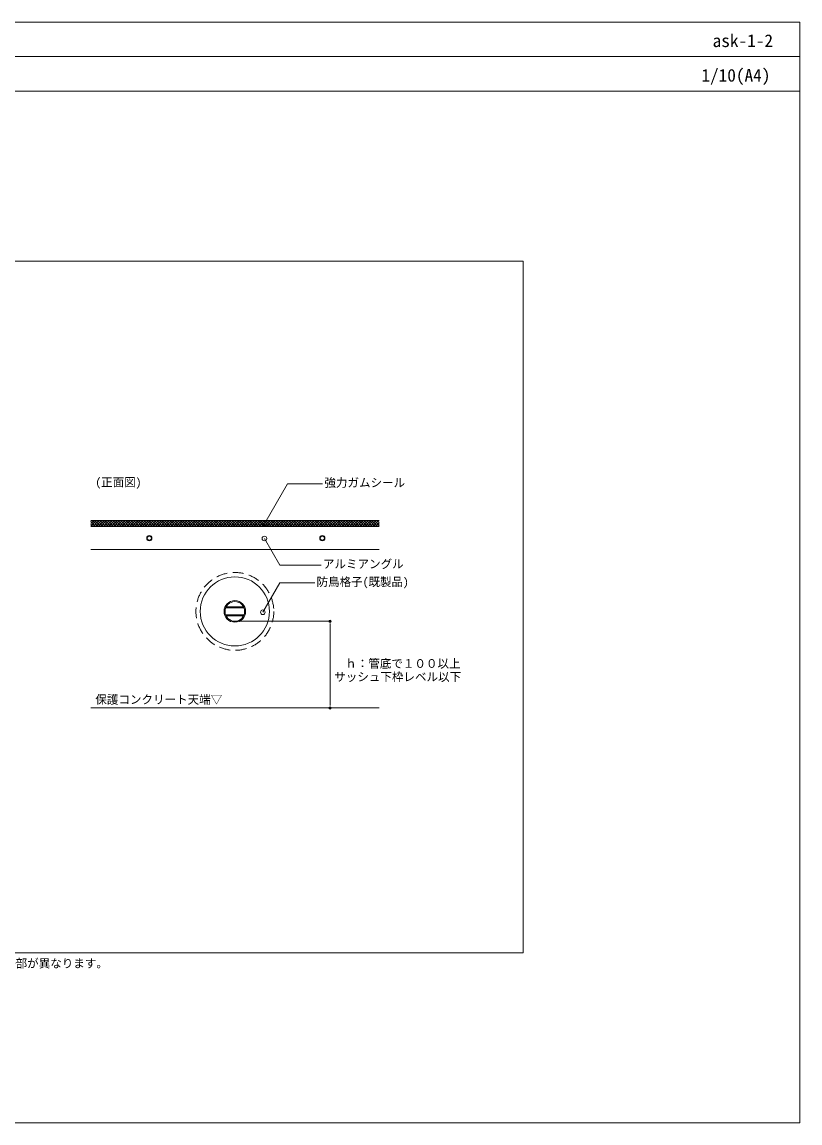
# Model space of a CAD drawing. Units: millimetres, scale not verified. Extents: x -1380 to 1380, y -955 to 955.
# Drawn here: x 31 to 1380, y -955 to 955 of the extents above; entities that cross this region are included whole.
import ezdxf
from ezdxf.enums import TextEntityAlignment as Align

# ---------------------------------------------------------------- set-up
doc = ezdxf.new("R2010")
doc.units = ezdxf.units.MM
doc.header["$LTSCALE"] = 3
doc.linetypes.add('USER2', pattern=[9.525, 6.35, -3.175])
for name, color, linetype, lineweight in [('0-0_0', 7, 'Continuous', 9), ('0-1_HATCH', 9, 'Continuous', 18), ('0-3_KUTAI', 3, 'Continuous', 18), ('0-4_BOUSUI', 1, 'Continuous', 18), ('0-5_MOJI', 7, 'Continuous', 18), ('0-6_sunpo', 7, 'Continuous', 18), ('0-7_KANAMONO_SCREW', 4, 'Continuous', 18), ('0-9_KANAMONO', 4, 'Continuous', 18), ('0-C_WAKU', 7, 'Continuous', 18)]:
    doc.layers.add(name, color=color, linetype=linetype, lineweight=lineweight)
doc.styles.add('ＭＳ ゴシック', font='')
doc.styles.get('ＭＳ ゴシック').set_extended_font_data('MS Gothic')

# ---------------------------------------------------------------- blocks, each defined once
blk = doc.blocks.new('_DOT')
at = {"layer": '0-0_0'}
for p, q in [((-0.5, 0), (-1, 0)), ((0.25, 0), (-0.25, 0))]:
    blk.add_line(p, q, dxfattribs=at)
blk.add_circle((0, 0), 0.25, dxfattribs=at)

msp = doc.modelspace()

# ---------------------------------------------------------------- linework, layer by layer
at = {"layer": '0-0_0', "lineweight": 18}
msp.add_line((-1379.957, 895.031), (1380.043, 895.031), dxfattribs=at)
msp.add_lwpolyline([(-899.957, -659.969), (900.043, -659.969), (900.043, 540.031), (-899.957, 540.031)], close=True, dxfattribs=at)
at = {"layer": '0-1_HATCH'}
for p, q in [((150.043, 89.322), (150.752, 90.031)), ((150.043, 84.832), (155.242, 90.031)), ((150.043, 80.342), (159.732, 90.031)), ((158.424, 80.031), (150.043, 88.412)), ((153.934, 80.031), (150.043, 83.922)), ((162.915, 80.031), (152.915, 90.031)), ((154.222, 80.031), (164.222, 90.031)), ((167.405, 80.031), (157.405, 90.031)), ((158.712, 80.031), (168.712, 90.031)), ((171.895, 80.031), (161.895, 90.031)), ((163.203, 80.031), (173.203, 90.031)), ((176.385, 80.031), (166.385, 90.031)), ((167.693, 80.031), (177.693, 90.031)), ((180.875, 80.031), (170.875, 90.031)), ((172.183, 80.031), (182.183, 90.031)), ((185.365, 80.031), (175.365, 90.031)), ((176.673, 80.031), (186.673, 90.031)), ((189.855, 80.031), (179.855, 90.031)), ((181.163, 80.031), (191.163, 90.031)), ((194.345, 80.031), (184.345, 90.031)), ((185.653, 80.031), (195.653, 90.031)), ((198.836, 80.031), (188.836, 90.031)), ((190.143, 80.031), (200.143, 90.031)), ((203.326, 80.031), (193.326, 90.031)), ((194.633, 80.031), (204.633, 90.031)), ((207.816, 80.031), (197.816, 90.031)), ((199.124, 80.031), (209.124, 90.031)), ((212.306, 80.031), (202.306, 90.031)), ((203.614, 80.031), (213.614, 90.031)), ((216.796, 80.031), (206.796, 90.031)), ((208.104, 80.031), (218.104, 90.031)), ((221.286, 80.031), (211.286, 90.031)), ((212.594, 80.031), (222.594, 90.031)), ((225.776, 80.031), (215.776, 90.031)), ((217.084, 80.031), (227.084, 90.031)), ((230.266, 80.031), (220.266, 90.031)), ((221.574, 80.031), (231.574, 90.031)), ((234.757, 80.031), (224.757, 90.031)), ((226.064, 80.031), (236.064, 90.031)), ((239.247, 80.031), (229.247, 90.031)), ((230.554, 80.031), (240.554, 90.031)), ((243.737, 80.031), (233.737, 90.031)), ((235.045, 80.031), (245.045, 90.031)), ((248.227, 80.031), (238.227, 90.031)), ((239.535, 80.031), (249.535, 90.031)), ((252.717, 80.031), (242.717, 90.031)), ((244.025, 80.031), (254.025, 90.031)), ((257.207, 80.031), (247.207, 90.031)), ((248.515, 80.031), (258.515, 90.031)), ((261.697, 80.031), (251.697, 90.031)), ((253.005, 80.031), (263.005, 90.031)), ((266.188, 80.031), (256.188, 90.031)), ((257.495, 80.031), (267.495, 90.031)), ((270.678, 80.031), (260.678, 90.031)), ((261.985, 80.031), (271.985, 90.031)), ((275.168, 80.031), (265.168, 90.031)), ((266.476, 80.031), (276.476, 90.031)), ((279.658, 80.031), (269.658, 90.031)), ((270.966, 80.031), (280.966, 90.031)), ((284.148, 80.031), (274.148, 90.031)), ((275.456, 80.031), (285.456, 90.031)), ((288.638, 80.031), (278.638, 90.031)), ((279.946, 80.031), (289.946, 90.031)), ((293.128, 80.031), (283.128, 90.031)), ((284.436, 80.031), (294.436, 90.031)), ((297.618, 80.031), (287.618, 90.031)), ((288.926, 80.031), (298.926, 90.031)), ((302.109, 80.031), (292.109, 90.031)), ((293.416, 80.031), (303.416, 90.031)), ((306.599, 80.031), (296.599, 90.031)), ((297.906, 80.031), (307.906, 90.031)), ((311.089, 80.031), (301.089, 90.031)), ((302.397, 80.031), (312.397, 90.031)), ((315.579, 80.031), (305.579, 90.031)), ((306.887, 80.031), (316.887, 90.031)), ((320.069, 80.031), (310.069, 90.031)), ((311.377, 80.031), (321.377, 90.031)), ((324.559, 80.031), (314.559, 90.031)), ((315.867, 80.031), (325.867, 90.031)), ((329.049, 80.031), (319.049, 90.031)), ((320.357, 80.031), (330.357, 90.031)), ((333.539, 80.031), (323.539, 90.031)), ((324.847, 80.031), (334.847, 90.031)), ((338.03, 80.031), (328.03, 90.031)), ((329.337, 80.031), (339.337, 90.031)), ((342.52, 80.031), (332.52, 90.031)), ((333.827, 80.031), (343.827, 90.031)), ((347.01, 80.031), (337.01, 90.031)), ((338.318, 80.031), (348.318, 90.031)), ((351.5, 80.031), (341.5, 90.031)), ((342.808, 80.031), (352.808, 90.031)), ((355.99, 80.031), (345.99, 90.031)), ((347.298, 80.031), (357.298, 90.031)), ((360.48, 80.031), (350.48, 90.031)), ((351.788, 80.031), (361.788, 90.031)), ((364.97, 80.031), (354.97, 90.031)), ((356.278, 80.031), (366.278, 90.031)), ((369.46, 80.031), (359.46, 90.031)), ((360.768, 80.031), (370.768, 90.031)), ((373.951, 80.031), (363.951, 90.031)), ((365.258, 80.031), (375.258, 90.031)), ((378.441, 80.031), (368.441, 90.031)), ((369.748, 80.031), (379.748, 90.031)), ((382.931, 80.031), (372.931, 90.031)), ((374.239, 80.031), (384.239, 90.031)), ((387.421, 80.031), (377.421, 90.031)), ((378.729, 80.031), (388.729, 90.031)), ((391.911, 80.031), (381.911, 90.031)), ((383.219, 80.031), (393.219, 90.031)), ((396.401, 80.031), (386.401, 90.031)), ((387.709, 80.031), (397.709, 90.031)), ((400.891, 80.031), (390.891, 90.031)), ((392.199, 80.031), (402.199, 90.031)), ((405.381, 80.031), (395.381, 90.031)), ((396.689, 80.031), (406.689, 90.031)), ((409.872, 80.031), (399.872, 90.031)), ((401.179, 80.031), (411.179, 90.031)), ((414.362, 80.031), (404.362, 90.031)), ((405.669, 80.031), (415.669, 90.031)), ((418.852, 80.031), (408.852, 90.031)), ((410.16, 80.031), (420.16, 90.031)), ((423.342, 80.031), (413.342, 90.031)), ((414.65, 80.031), (424.65, 90.031)), ((427.832, 80.031), (417.832, 90.031)), ((419.14, 80.031), (429.14, 90.031)), ((432.322, 80.031), (422.322, 90.031)), ((423.63, 80.031), (433.63, 90.031)), ((436.812, 80.031), (426.812, 90.031)), ((428.12, 80.031), (438.12, 90.031)), ((441.303, 80.031), (431.303, 90.031)), ((432.61, 80.031), (442.61, 90.031)), ((445.793, 80.031), (435.793, 90.031)), ((437.1, 80.031), (447.1, 90.031)), ((450.283, 80.031), (440.283, 90.031)), ((441.591, 80.031), (451.591, 90.031)), ((454.773, 80.031), (444.773, 90.031)), ((446.081, 80.031), (456.081, 90.031)), ((459.263, 80.031), (449.263, 90.031)), ((450.571, 80.031), (460.571, 90.031)), ((463.753, 80.031), (453.753, 90.031)), ((455.061, 80.031), (465.061, 90.031)), ((468.243, 80.031), (458.243, 90.031)), ((459.551, 80.031), (469.551, 90.031)), ((472.733, 80.031), (462.733, 90.031)), ((464.041, 80.031), (474.041, 90.031)), ((477.224, 80.031), (467.224, 90.031)), ((468.531, 80.031), (478.531, 90.031)), ((481.714, 80.031), (471.714, 90.031)), ((473.021, 80.031), (483.021, 90.031)), ((486.204, 80.031), (476.204, 90.031)), ((477.512, 80.031), (487.512, 90.031)), ((490.694, 80.031), (480.694, 90.031)), ((482.002, 80.031), (492.002, 90.031)), ((495.184, 80.031), (485.184, 90.031)), ((486.492, 80.031), (496.492, 90.031)), ((499.674, 80.031), (489.674, 90.031)), ((490.982, 80.031), (500.982, 90.031)), ((504.164, 80.031), (494.164, 90.031)), ((495.472, 80.031), (505.472, 90.031)), ((508.654, 80.031), (498.654, 90.031)), ((499.962, 80.031), (509.962, 90.031)), ((513.145, 80.031), (503.145, 90.031)), ((504.452, 80.031), (514.452, 90.031)), ((517.635, 80.031), (507.635, 90.031)), ((508.942, 80.031), (518.942, 90.031)), ((522.125, 80.031), (512.125, 90.031)), ((513.433, 80.031), (523.433, 90.031)), ((526.615, 80.031), (516.615, 90.031)), ((517.923, 80.031), (527.923, 90.031)), ((531.105, 80.031), (521.105, 90.031)), ((522.413, 80.031), (532.413, 90.031)), ((535.595, 80.031), (525.595, 90.031)), ((526.903, 80.031), (536.903, 90.031)), ((540.085, 80.031), (530.085, 90.031)), ((531.393, 80.031), (541.393, 90.031)), ((544.575, 80.031), (534.575, 90.031)), ((535.883, 80.031), (545.883, 90.031)), ((549.066, 80.031), (539.066, 90.031)), ((540.373, 80.031), (550.373, 90.031)), ((553.556, 80.031), (543.556, 90.031)), ((544.863, 80.031), (554.863, 90.031)), ((558.046, 80.031), (548.046, 90.031)), ((549.354, 80.031), (559.354, 90.031)), ((562.536, 80.031), (552.536, 90.031)), ((553.844, 80.031), (563.844, 90.031)), ((567.026, 80.031), (557.026, 90.031)), ((558.334, 80.031), (568.334, 90.031)), ((571.516, 80.031), (561.516, 90.031)), ((562.824, 80.031), (572.824, 90.031)), ((576.006, 80.031), (566.006, 90.031)), ((567.314, 80.031), (577.314, 90.031)), ((580.496, 80.031), (570.496, 90.031)), ((571.804, 80.031), (581.804, 90.031)), ((584.987, 80.031), (574.987, 90.031)), ((576.294, 80.031), (586.294, 90.031)), ((589.477, 80.031), (579.477, 90.031)), ((580.784, 80.031), (590.784, 90.031)), ((593.967, 80.031), (583.967, 90.031)), ((585.275, 80.031), (595.275, 90.031)), ((598.457, 80.031), (588.457, 90.031)), ((589.765, 80.031), (599.765, 90.031)), ((602.947, 80.031), (592.947, 90.031)), ((594.255, 80.031), (604.255, 90.031)), ((607.437, 80.031), (597.437, 90.031)), ((598.745, 80.031), (608.745, 90.031)), ((611.927, 80.031), (601.927, 90.031)), ((603.235, 80.031), (613.235, 90.031)), ((616.417, 80.031), (606.417, 90.031)), ((607.725, 80.031), (617.725, 90.031)), ((620.908, 80.031), (610.908, 90.031)), ((612.215, 80.031), (622.215, 90.031)), ((625.398, 80.031), (615.398, 90.031)), ((616.706, 80.031), (626.706, 90.031)), ((629.888, 80.031), (619.888, 90.031)), ((621.196, 80.031), (631.196, 90.031)), ((634.378, 80.031), (624.378, 90.031)), ((625.686, 80.031), (635.686, 90.031)), ((638.868, 80.031), (628.868, 90.031)), ((630.176, 80.031), (640.176, 90.031)), ((643.358, 80.031), (633.358, 90.031)), ((634.666, 80.031), (644.666, 90.031)), ((647.848, 80.031), (637.848, 90.031)), ((639.156, 80.031), (649.156, 90.031)), ((650.043, 82.326), (642.339, 90.031)), ((643.646, 80.031), (650.043, 86.428)), ((650.043, 86.816), (646.829, 90.031)), ((648.136, 80.031), (650.043, 81.938))]:
    msp.add_line(p, q, dxfattribs=at)
at = {"layer": '0-3_KUTAI'}
msp.add_line((150.043, -234.969), (650.043, -234.969), dxfattribs=at)
at = {"layer": '0-4_BOUSUI'}
for p, q in [((150.043, 90.031), (650.043, 90.031)), ((150.043, 80.031), (650.043, 80.031))]:
    msp.add_line(p, q, dxfattribs=at)
at = {"layer": '0-5_MOJI'}
for points in [[(552.292, 154.038), (491.53, 154.038), (452.121, 85.78)], [(549.777, 12.973), (477.859, 12.973), (451.303, 58.97)], [(538.709, -18.046), (477.948, -18.046), (448.533, -68.993)]]:
    msp.add_lwpolyline(points, dxfattribs=at)
for centre in [(452.121, 85.78), (451.303, 58.97), (448.533, -68.993)]:
    msp.add_circle(centre, 4, dxfattribs=at)
at = {"layer": '0-6_sunpo'}
for p, q in [((410.043, -84.469), (565.106, -84.469)), ((565.106, -226.969), (565.106, -92.469)), ((506.897, -234.969), (565.106, -234.969))]:
    msp.add_line(p, q, dxfattribs=at)
at = {"layer": '0-7_KANAMONO_SCREW'}
for centre, radius in [((251.731, 59.581), 4.583), ((251.731, 59.581), 3.542), ((551.731, 59.581), 4.583), ((551.731, 59.581), 3.542)]:
    msp.add_circle(centre, radius, dxfattribs=at)
at = {"layer": '0-9_KANAMONO'}
for p, q in [((150.043, 40.031), (650.043, 40.031)), ((384.119, -61.519), (415.968, -61.519)), ((384.119, -73.419), (415.968, -73.419)), ((384.862, -59.819), (415.225, -59.819)), ((384.862, -75.119), (415.225, -75.119))]:
    msp.add_line(p, q, dxfattribs=at)
at = {"layer": '0-9_KANAMONO', "linetype": 'USER2'}
msp.add_circle((400.043, -67.469), 67.5, dxfattribs=at)
at = {"layer": '0-9_KANAMONO'}
for radius in [60, 18.7, 17]:
    msp.add_circle((400.043, -67.469), radius, dxfattribs=at)
at = {"layer": '0-C_WAKU'}
for points in [[(-1379.957, -954.969), (1380.043, -954.969), (1380.043, 955.031), (-1379.957, 955.031)], [(1380.043, 835.031), (-1379.957, 835.031), (-1379.957, 955.031), (1380.043, 955.031)]]:
    msp.add_lwpolyline(points, close=True, dxfattribs=at)

# ---------------------------------------------------------------- block references
at = {"layer": '0-6_sunpo', "xscale": 8, "yscale": 8}
for p, rotation in [((565.106, -84.469), 90), ((565.106, -234.969), 270)]:
    msp.add_blockref('_DOT', p, dxfattribs=dict(at, rotation=rotation))

# ---------------------------------------------------------------- texts
at = {"layer": '0-5_MOJI', "style": 'ＭＳ ゴシック'}
for s, p in [('(正面図)', (158.149, 144.862)), ('強力ガムシール', (555.292, 144.038)), ('アルミアングル', (552.777, 2.973)), ('防鳥格子(既製品)', (541.709, -28.046)), ('サッシュ下枠レベル以下', (572.477, -192.859)), ('保護コンクリート天端▽', (158.149, -232.166)), ('※こちらの図は熱工法とストライプ工法の場合の形状です。その他の工法については出入隅の形状等一部が異なります。', (-899.957, -689.969))]:
    msp.add_text(s, height=14.66, dxfattribs=at).set_placement(p, align=Align.BOTTOM_LEFT)
at = {"layer": '0-6_sunpo', "style": 'ＭＳ ゴシック'}
msp.add_text('ｈ：管底で１００以上', height=14.66, dxfattribs=at).set_placement((591.436, -169.719), align=Align.BOTTOM_LEFT)
at = {"layer": '0-C_WAKU', "style": 'ＭＳ ゴシック'}
for s, p in [('ask-1-2', (1228.597, 905.031)), ('1/10(A4)', (1209.104, 845.031))]:
    msp.add_text(s, height=21.99, dxfattribs=at).set_placement(p, align=Align.BOTTOM_LEFT)

doc.saveas('drawing.dxf')
